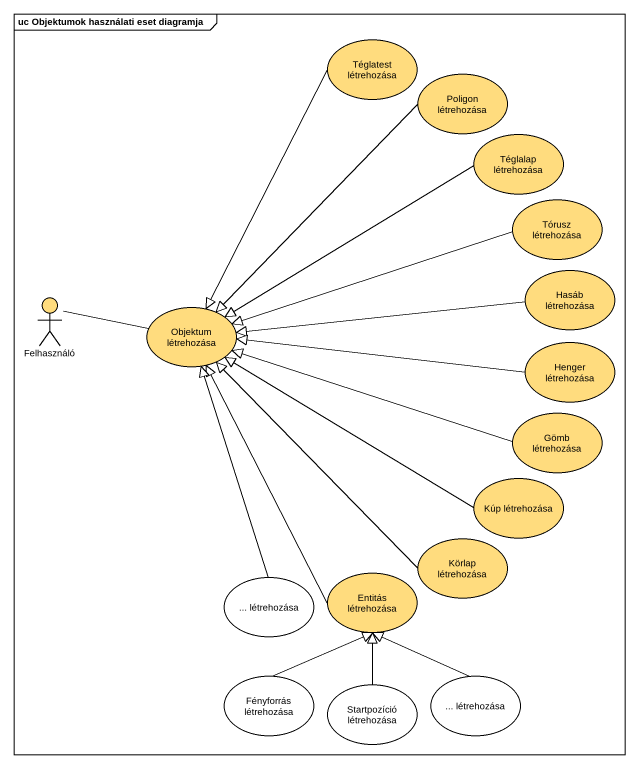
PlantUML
@startuml
mainframe uc Objektumok használati eset diagramja
usecase "Téglatest létrehozása" as Téglatest_létrehozása #FFDC7E
usecase "Poligon létrehozása" as Poligon_létrehozása #FFDC7E
usecase "Téglalap létrehozása" as Téglalap_létrehozása #FFDC7E
usecase "Tórusz létrehozása" as Tórusz_létrehozása #FFDC7E
usecase "Hasáb létrehozása" as Hasáb_létrehozása #FFDC7E
actor Felhasználó #FFDC7E
usecase "Objektum létrehozása" as Objektum_létrehozása #FFDC7E
usecase "Henger létrehozása" as Henger_létrehozása #FFDC7E
usecase "Gömb létrehozása" as Gömb_létrehozása #FFDC7E
usecase "Kúp létrehozása" as Kúp_létrehozása #FFDC7E
usecase "Körlap létrehozása" as Körlap_létrehozása #FFDC7E
usecase "... létrehozása" as létrehozása #FFFFFF
usecase "Entitás létrehozása" as Entitás_létrehozása #FFDC7E
usecase "Fényforrás létrehozása" as Fényforrás_létrehozása #FFFFFF
usecase "Startpozíció létrehozása" as Startpozíció_létrehozása #FFFFFF
usecase "... létrehozása" as létrehozása_2 #FFFFFF
Téglatest_létrehozása --|> Objektum_létrehozása
Poligon_létrehozása --|> Objektum_létrehozása
Téglalap_létrehozása -left-|> Objektum_létrehozása
Tórusz_létrehozása -left-|> Objektum_létrehozása
Hasáb_létrehozása -left-|> Objektum_létrehozása
Objektum_létrehozása -left- Felhasználó
Henger_létrehozása -left-|> Objektum_létrehozása
Gömb_létrehozása -left-|> Objektum_létrehozása
Kúp_létrehozása -left-|> Objektum_létrehozása
Körlap_létrehozása -up-|> Objektum_létrehozása
létrehozása -up-|> Objektum_létrehozása
Entitás_létrehozása -up-|> Objektum_létrehozása
Fényforrás_létrehozása -up-|> Entitás_létrehozása
Startpozíció_létrehozása -up-|> Entitás_létrehozása
létrehozása_2 -up-|> Entitás_létrehozása
@enduml
